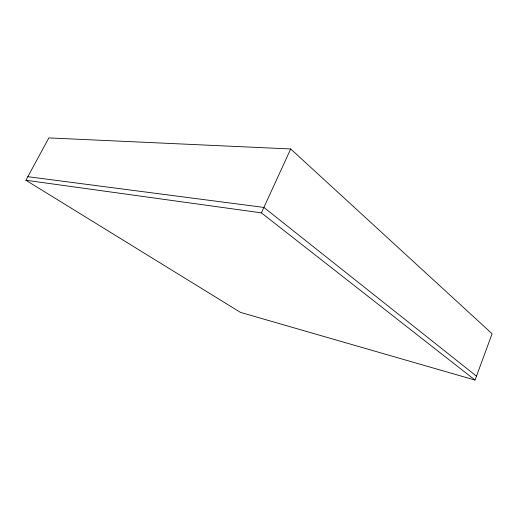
<?xml version="1.0" encoding="UTF-8"?>
<svg xmlns="http://www.w3.org/2000/svg" width="518" height="518" viewBox="0 0 518 518"><rect width="100%" height="100%" fill="white"/><g stroke="black" fill="none" stroke-linecap="round" stroke-linejoin="round"><path stroke-width="0.78" d="M475.038 380.082L492.1 333.741L290.702 148.977L48.86 137.917L25.9 180.258L240.488 312.399L475.038 380.082L261.389 212.859L25.9 180.258M261.389 212.859L290.702 148.977M27.836 176.683L263.876 207.427L476.482 376.165"/></g></svg>
